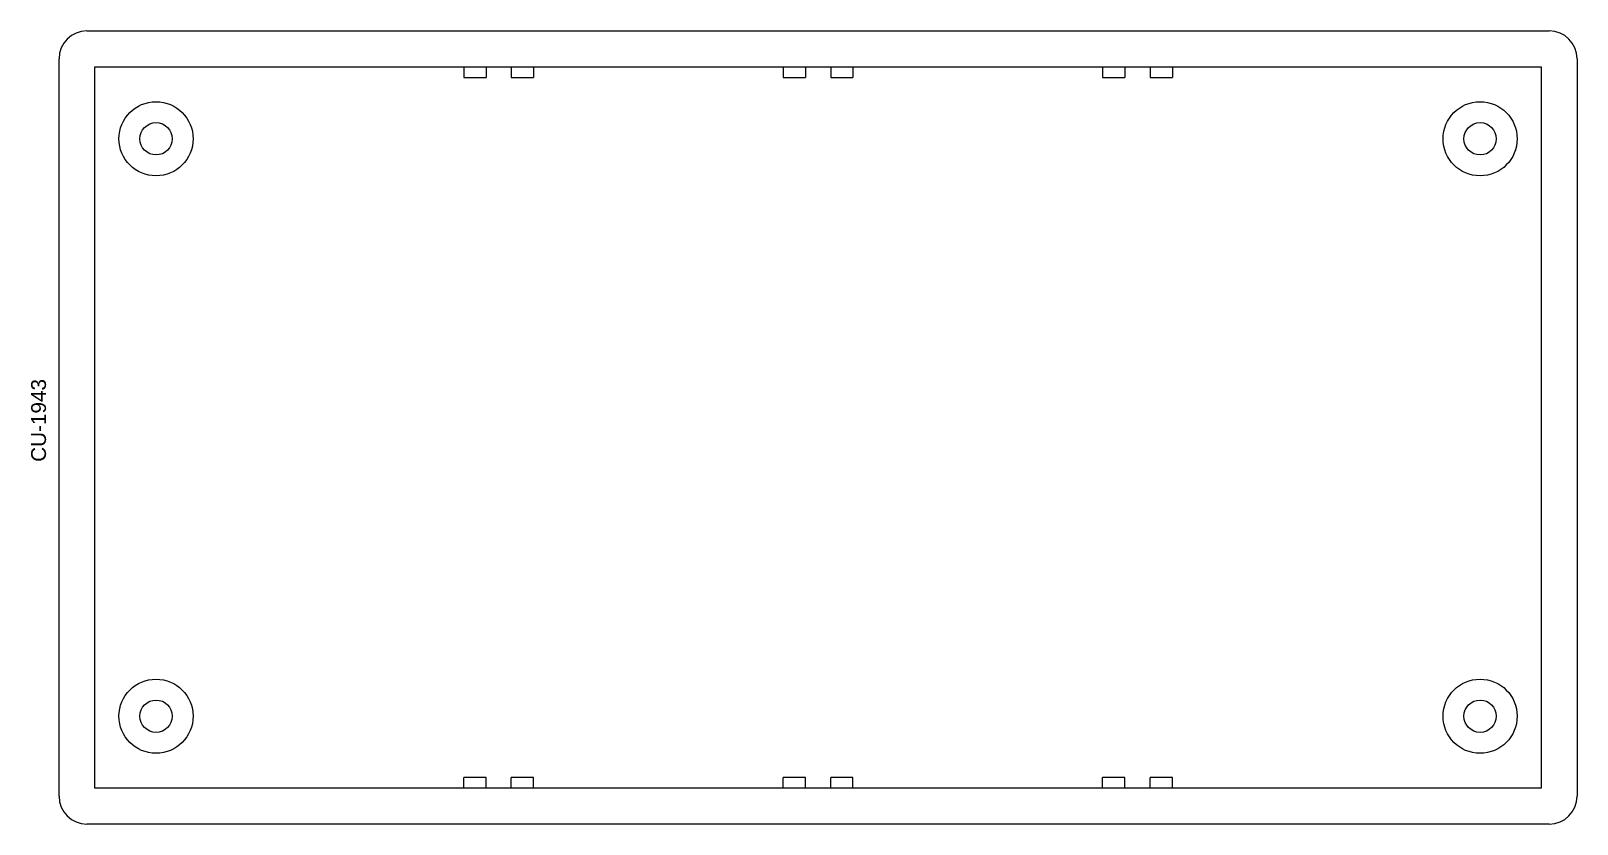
# Model space of a CAD drawing. Header units: inches. Extents: x -2.65 to 2.56, y -1.34 to 1.34.
import ezdxf
from ezdxf.enums import TextEntityAlignment as Align

# ---------------------------------------------------------------- set-up
doc = ezdxf.new("R2010")
doc.units = ezdxf.units.IN
doc.header["$MEASUREMENT"] = 0
doc.layers.add('Box', color=1, linetype='Continuous')
doc.styles.get("Standard").update_dxf_attribs({"font": 'arial.ttf'})

msp = doc.modelspace()

# ---------------------------------------------------------------- linework, layer by layer
at = {"layer": 'Box'}
for p, q in [((-2.465, 1.338), (2.465, 1.338)), ((-2.559, -1.244), (-2.559, 1.244)), ((-2.438, -1.217), (-2.438, 1.217)), ((-2.438, 1.217), (2.438, 1.217)), ((-1.1945, 1.217), (-1.1945, 1.1805)), ((-1.1195, 1.217), (-1.1195, 1.1805)), ((-1.0345, 1.217), (-1.0345, 1.1805)), ((-0.9595, 1.217), (-0.9595, 1.1805)), ((-0.1175, 1.217), (-0.1175, 1.1805)), ((-0.0425, 1.217), (-0.0425, 1.1805)), ((0.0425, 1.217), (0.0425, 1.1805)), ((0.1175, 1.217), (0.1175, 1.1805)), ((0.9595, 1.217), (0.9595, 1.1805)), ((1.0345, 1.217), (1.0345, 1.1805)), ((1.1195, 1.217), (1.1195, 1.1805)), ((1.1945, 1.217), (1.1945, 1.1805)), ((2.438, 1.217), (2.438, -1.217)), ((2.559, 1.244), (2.559, -1.244)), ((-1.1945, 1.1805), (-1.1195, 1.1805)), ((-1.0345, 1.1805), (-0.9595, 1.1805)), ((-0.1175, 1.1805), (-0.0425, 1.1805)), ((0.0425, 1.1805), (0.1175, 1.1805)), ((0.9595, 1.1805), (1.0345, 1.1805)), ((1.1195, 1.1805), (1.1945, 1.1805)), ((-1.1945, -1.217), (-1.1945, -1.1805)), ((-1.1195, -1.1805), (-1.1945, -1.1805)), ((-1.1195, -1.217), (-1.1195, -1.1805)), ((-1.0345, -1.217), (-1.0345, -1.1805)), ((-0.9595, -1.1805), (-1.0345, -1.1805)), ((-0.9595, -1.217), (-0.9595, -1.1805)), ((-0.1175, -1.217), (-0.1175, -1.1805)), ((-0.0425, -1.1805), (-0.1175, -1.1805)), ((-0.0425, -1.217), (-0.0425, -1.1805)), ((0.0425, -1.217), (0.0425, -1.1805)), ((0.1175, -1.1805), (0.0425, -1.1805)), ((0.1175, -1.217), (0.1175, -1.1805)), ((0.9595, -1.217), (0.9595, -1.1805)), ((1.0345, -1.1805), (0.9595, -1.1805)), ((1.0345, -1.217), (1.0345, -1.1805)), ((1.1195, -1.217), (1.1195, -1.1805)), ((1.1945, -1.1805), (1.1195, -1.1805)), ((1.1945, -1.217), (1.1945, -1.1805)), ((2.438, -1.217), (-2.438, -1.217)), ((2.465, -1.338), (-2.465, -1.338))]:
    msp.add_line(p, q, dxfattribs=at)
for centre, radius in [((-2.232, 0.974), 0.125), ((2.232, 0.974), 0.125), ((-2.232, 0.974), 0.0545), ((2.232, 0.974), 0.0545), ((-2.232, -0.974), 0.125), ((2.232, -0.974), 0.125), ((-2.232, -0.974), 0.0545), ((2.232, -0.974), 0.0545)]:
    msp.add_circle(centre, radius, dxfattribs=at)
for centre, start, end in [((-2.465, 1.244), 90, 180), ((2.465, 1.244), 0, 90), ((-2.465, -1.244), 180, 270), ((2.465, -1.244), 270, 0)]:
    msp.add_arc(centre, 0.094, start, end, dxfattribs=at)

# ---------------------------------------------------------------- texts
msp.add_text('CU-1943', height=0.05, rotation=90, dxfattribs=at).set_placement((-2.6281, 0.0239), align=Align.MIDDLE_CENTER)

doc.saveas('drawing.dxf')
